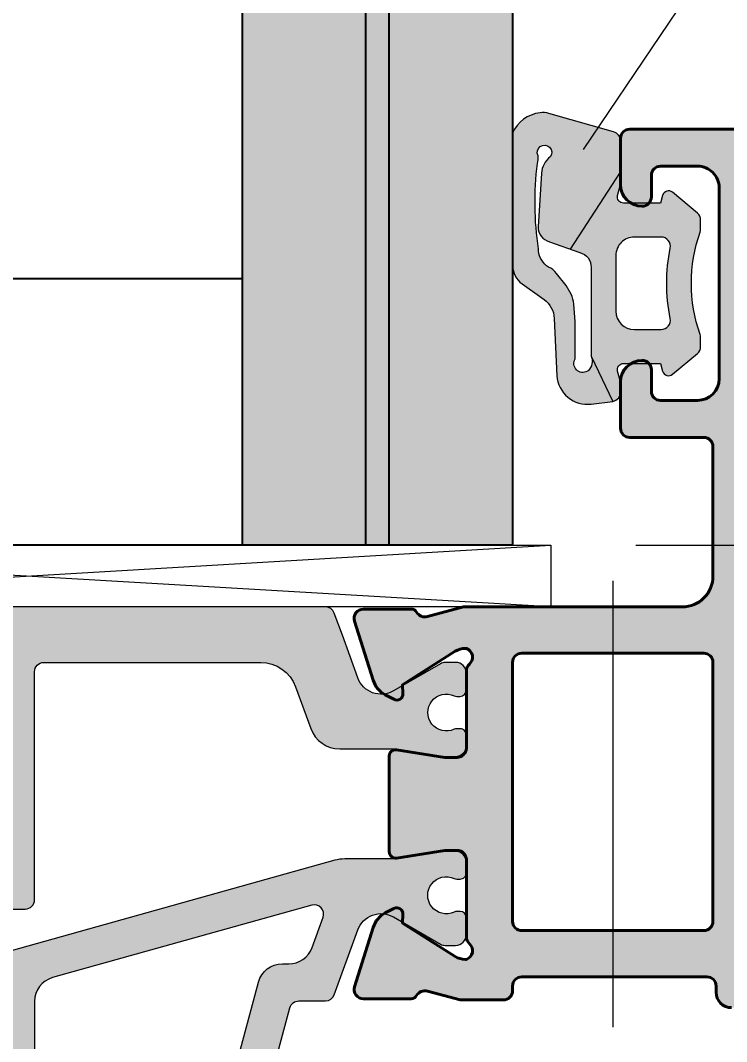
# Model space of a CAD drawing. Header units: millimetres. Extents: x -8 to 2550, y -393 to 1062.
# Drawn here: x 1145.5 to 1168.4, y -258.92 to -225.8 of the extents above; entities that cross this region are included whole.
import ezdxf

# ---------------------------------------------------------------- set-up
doc = ezdxf.new("R2010")
doc.units = ezdxf.units.MM
doc.header["$LTSCALE"] = 0.25
doc.header["$MEASUREMENT"] = 0
doc.layers.get('0').update_dxf_attribs({"lineweight": 5})
doc.layers.get('Defpoints').update_dxf_attribs({"lineweight": 5})
for name, color, linetype, lineweight in [('01_Accessories', 102, 'Continuous', 9), ('01_Aluminum', 4, 'Continuous', 40), ('01_Dimension', 251, 'Continuous', 9), ('01_Fill Glass', 254, 'Continuous', 0), ('01_Fill Plastic', 253, 'Continuous', 0), ('01_Fill Polyamide', 10, 'Continuous', 0), ('01_Glazing', 6, 'Continuous', 25), ('01_Plastic', 3, 'Continuous', 20), ('01_Polyamide', 201, 'Continuous', 20), ('01_Thin line', 8, 'Continuous', 9)]:
    doc.layers.add(name, color=color, linetype=linetype, lineweight=lineweight)
doc.layers.add('01_Fill 2°material', color=7, linetype='Continuous', lineweight=0, true_color=0xbfbfbf)
doc.layers.add('01_Fill Aluminum', color=7, linetype='Continuous', lineweight=0, true_color=0xdcdcdc)
doc.styles.add('Aluk Text', font='GOTHIC.TTF')
doc.dimstyles.new('ALUK Manual 1-1', dxfattribs={"dimtxt": 2.5, "dimasz": 1, "dimexe": 2, "dimexo": 4, "dimgap": 1.5, "dimtad": 3, "dimdec": 1, "dimdsep": 46, "dimtxsty": 'Aluk Text', "dimblk": 'DOT', "dimcen": 0, "dimclrd": 256, "dimclre": 256, "dimclrt": 2, "dimaunit": 1, "dimadec": 0, "dimazin": 0, "dimtfac": 0.7, "dimtdec": 1, "dimtmove": 0, "dimatfit": 3, "dimldrblk": 'DOT', "dimfxl": 1, "dimtolj": 2, "dimlwd": -1, "dimlwe": -1, "dimarcsym": 0})

# ---------------------------------------------------------------- blocks, each defined once
blk = doc.blocks.new('V03000 compressa')
at = {"layer": '01_Fill 2°material', "ltscale": 0.25}
h = blk.add_hatch(color=256, dxfattribs=at)
h.dxf.hatch_style = 1
h.paths.add_polyline_path([(-1.349779006707422, 5.502782315895844, 0.3394542588633833), (-1.832741919851972, 5.873372793344743), (-3.568467016083336, 5.765922824903782, 0.2104988214666952), (-4.105722831877983, 5.478041522628359, -1.804841339107599), (-4.137826312487278, 5.874375909207401, 0.1295709018756503), (-3.883811307354583, 5.895149184519823, -0.06616561695907562), (-1.1189012794896, 5.863090072864566, -0.2259163896485371), (-0.5691953129341978, 5.59906957523674), (-0.5255564467772729, 5.534037696179098, 0.1610760473793484), (-0.3185467893138134, 5.281197824552464), (0.07616155595792229, 4.966134417517993), (0.3493128211614462, 4.794819049469652, 0.05476775492906468), (0.6782978704552494, 4.711781788697181), (1.235230874499621, 4.673580268130308), (2.446592433774413, 4.667187901343482, -0.778169388476966), (2.854407442525578, 4.275715841631251, 0.2172113476248099), (2.839945482301292, 4.246242707194658, -0.2920037080989935), (2.364959874069196, 4.150000034511892), (3.830961493895074, 3.447437868107614), (3.917194585144205, 4.149102859285708, 0.4281836298442188), (2.999416707540607, 5.268284891597091), (1.137457395024515, 5.348685235355086, -0.2299984147718559), (0.522439420463424, 5.680917440936608), (-0.04042853769192423, 6.463747703034414, 0.2126774621090017), (-0.6471722119304131, 6.699999999472084), (-4.865628329889888, 6.699999999443776, 0.2751644614747888), (-5.528508390237675, 5.808529122004646, 0.1482486960089274), (-5.503718736385736, 5.519468946487677), (-4.907701724175961, 3.414219771201462, 0.3316156143233267), (-4.620226938591059, 3.2000000000005), (-3.599999999999909, 3.2000000000005), (-1.105449028789308, 4.818491020848373)])
at = {"layer": '01_Fill Plastic', "ltscale": 0.25}
h = blk.add_hatch(color=256, dxfattribs=at)
h.dxf.hatch_style = 1
h.paths.add_polyline_path([(2.364959874068963, 4.150000034512004), (-0.5161190928703455, 4.150000027471606, -0.3394542591779541), (-0.9990820078944582, 4.520590504920392), (-1.105449028789308, 4.818491020848373), (-3.599999999999909, 3.2000000000005), (-3.200000000000273, 3.2000000000005), (-2.851699396758477, 3.293202412963024, -0.4930418078672591), (-2.599999999999682, 3.099999999999948), (-2.599999999999682, 1.900000000000205), (-2.851763809020764, 1.832540090689377, 0.5486187866265606), (-2.953208888623835, 1.510797403494113), (-2.278880158763168, 0.707163717094133, 0.221694662642785), (-2.049066825827387, 0.6000000000001364), (-1.757839583125334, 0.6000000000001364, 0.08471955629338936), (-1.658339229363605, 0.6169811320756065, -0.1706640371966497), (1.658339229364164, 0.6169811320755709, 0.08471955629339496), (1.757839583125673, 0.6000000000001364), (2.049066825827802, 0.6000000000001364, 0.2216946626430188), (2.278880158763446, 0.7071637170941933), (2.95320888862378, 1.510797403495227, 0.5486187866262008), (2.851763809020938, 1.832540090689391), (2.600000000000136, 1.900000000000205), (2.600000000000136, 3.099999999999922, -0.4930418078673595), (2.851699396758962, 3.293202412962955), (3.200000000000045, 3.2000000000005), (3.535602014123893, 3.2000000000005, 0.3635220656709133), (3.830961493895074, 3.447437868107614)])
h.paths.add_polyline_path([(0.8999999984210945, 3.350000031197624, -0.4142135631438351), (1.5, 2.750000031197601), (1.5, 1.880802621723404, -0.4734736942741708), (1.140983606556208, 1.586664787867317, 0.09933114856506425), (-1.140983606556084, 1.586664787866501, -0.4734736942745481), (-1.500000000000227, 1.880802621722816), (-1.499999999999773, 2.750000026461785, -0.4142135616022018), (-0.9000000015791515, 3.350000026460976)], flags=16)
at = {"layer": '01_Plastic'}
for p, q in [((-1.105449028789308, 4.818491020848373), (-3.599999999999909, 3.2000000000005)), ((2.3649598740692, 4.150000034511891), (3.830961493895074, 3.447437868107613))]:
    blk.add_line(p, q, dxfattribs=at)
for points in [[(3.535602014123015, 3.2000000000005), (3.200000000000045, 3.2000000000005), (2.851699396759386, 3.293202412962842, 0.4930418078677098), (2.600000000000136, 3.100000000000136), (2.600000000000136, 1.900000000000205), (2.851763809020667, 1.832540090689463, -0.5486187866267344), (2.953208888623749, 1.510797403495189), (2.278880158763741, 0.707163717094545, -0.2216946626430053), (2.049066825828277, 0.6000000000001364), (1.757839583124905, 0.6000000000001364, -0.08471955629334921), (1.658339229363492, 0.6169811320758072, 0.170664037196582), (-1.658339229363037, 0.6169811320758072, -0.08471955629315375), (-1.757839583124451, 0.6000000000001364), (-2.049066825827822, 0.6000000000001364, -0.2216946626428748), (-2.278880158763513, 0.7071637170945451), (-2.953208888623976, 1.51079740349428, -0.54861878662675), (-2.85176380902044, 1.832540090689463), (-2.599999999999682, 1.900000000000205), (-2.599999999999682, 3.100000000000136, 0.4930418078680632), (-2.851699396759159, 3.293202412962842), (-3.200000000000273, 3.2000000000005), (-4.620226938591031, 3.2000000000005, -0.3394542588716437), (-4.910004686479851, 3.422354286478139), (-5.503718736385736, 5.519468946487677, -0.148248696008926), (-5.528508390237675, 5.808529122004643, -0.2751644614747896), (-4.865628329889887, 6.699999999443776), (-0.6471722119304104, 6.699999999472084, -0.2126774621090012), (-0.04042853769192334, 6.463747703034414), (0.5224394204631151, 5.680917440937037, 0.2299984147718792), (1.137457395024057, 5.348685235355106), (2.999416707540604, 5.268284891597091, -0.428183629840332), (3.917194585145808, 4.14910285929875), (3.830961493895074, 3.447437868107613, -0.3635220656717425)], [(2.3649598740692, 4.150000034511891, 0.2920037080990366), (2.839945482301346, 4.24624270719471, -0.2172113476244698), (2.854407442525599, 4.275715841631268, 0.7781693884769837), (2.446592433774413, 4.667187901343482), (1.235230874499621, 4.673580268130308), (0.6782978704552534, 4.711781788697181, -0.05476775492906524), (0.3493128211614469, 4.794819049469652), (0.07616155595792407, 4.966134417517992), (-0.3185467893138139, 5.281197824552464, -0.1610760473793482), (-0.5255564467772728, 5.534037696179098), (-0.5691953129341982, 5.59906957523674, 0.2259163896485339), (-1.118901279489592, 5.863090072864566, 0.06616561695907532), (-3.883811307354562, 5.895149184519823, -0.129570901875661), (-4.137826312487277, 5.874375909207401, 1.804841339107601), (-4.105722831877983, 5.478041522628359, -0.2104988214666968), (-3.568467016083332, 5.765922824903782), (-1.832741919851969, 5.873372793344743, -0.3394542588633826), (-1.349779006707422, 5.502782315895843), (-0.999082007894458, 4.520590504920392, 0.3394542588633432), (-0.5161190934345542, 4.150000027471606)], [(1.5, 2.75000003119726), (1.5, 1.88080262172366, -0.4734736942733416), (1.140983606557256, 1.586664787867107, 0.09933114856515271), (-1.140983606557029, 1.586664787866312, -0.4734736942734979), (-1.500000000000227, 1.880802621722751), (-1.499999999999773, 2.750000026461521, -0.4142135623731575), (-0.900000000000091, 3.350000026460975), (0.9000000000003183, 3.350000031197624, -0.414213562373095)]]:
    blk.add_lwpolyline(points, format="xyb", close=True, dxfattribs=at)
blk = doc.blocks.new('u20132')
at = {"layer": '01_Fill Aluminum', "ltscale": 0.25}
h = blk.add_hatch(color=256, dxfattribs=at)
h.dxf.hatch_style = 1
edge = h.paths.add_edge_path()
edge.add_arc((47.60000000000268, -59.5000000000026), 0.6999999999986386, 269.9999999999965, 360.0000000000268)
edge.add_line((48.30000000000132, -59.50000000000227), (48.30000000000132, -58.30000000000156))
edge.add_arc((48.00000000000159, -58.300000000002), 0.2999999999997272, 8.413627317372475e-11, 90)
edge.add_line((48.00000000000159, -58.00000000000227), (47.30000000000268, -58.00000000000227))
edge.add_arc((47.30000000000219, -57.70000000000169), 0.3000000000005869, 180.0000000000923, 270.00000000009493, ccw=False)
edge.add_arc((47.70000000000229, -57.70000000000206), 0.7000000000006992, 90.00000000009072, 180.0000000000087, ccw=False)
edge.add_line((47.70000000000118, -57.00000000000136), (49.20000000000118, -57.00000000000051))
edge.add_arc((49.20000000000093, -57.30000000000117), 0.300000000000658, -7.190692485892214e-11, 89.99999999995248, ccw=False)
edge.add_line((49.50000000000159, -57.30000000000155), (49.50000000000159, -61.00000000000045))
edge.add_arc((49.00000000000159, -61.00000000000045), 0.5, -90, 0, ccw=False)
edge.add_line((49.00000000000159, -61.50000000000045), (36.30000000000246, -61.50000000000051))
edge.add_arc((36.30000000000259, -61.8000000000006), 0.3000000000000895, 90.00000000002576, 180.0000000000068)
edge.add_line((36.0000000000025, -61.80000000000064), (36.0000000000025, -66.50000000000136))
edge.add_arc((35.5000000000025, -66.50000000000136), 0.5, -90.00000000000489, 0, ccw=False)
edge.add_line((35.50000000000246, -67.00000000000136), (30.50000000000746, -67.00000000000102))
edge.add_arc((30.5000000000075, -66.50000000000102), 0.5, 180, 269.9999999999955, ccw=False)
edge.add_line((30.0000000000075, -66.50000000000102), (30.0000000000075, -61.80000000000071))
edge.add_arc((29.70000000000735, -61.80000000000061), 0.3000000000001535, 359.9999999999811, 449.9999999999621)
edge.add_line((29.70000000000755, -61.50000000000045), (21.50000000000136, -61.5000000000004))
edge.add_arc((21.50000000000094, -61.00000000000037), 0.5000000000000284, 180.0000000000098, 270.0000000000489, ccw=False)
edge.add_line((21.00000000000091, -61.00000000000045), (21.00000000000114, -60.60000000000076))
edge.add_arc((21.50000000000117, -60.60000000000085), 0.5000000000000284, 90.00000000000318, 179.9999999999902, ccw=False)
edge.add_line((21.50000000000114, -60.10000000000082), (21.7000000000005, -60.10000000000076))
edge.add_arc((21.70000000000037, -59.80000000000067), 0.3000000000000895, 270.0000000000258, 360.0000000000068)
edge.add_line((22.00000000000045, -59.80000000000064), (22.00000000000045, -53.80000000000059))
edge.add_arc((21.7000000000007, -53.80000000000021), 0.2999999999997556, 359.9999999999267, 449.9999999999077)
edge.add_line((21.70000000000118, -53.50000000000045), (21.54950567551282, -53.50000000000136))
edge.add_arc((21.54950567551168, -53.20000000000118), 0.3000000000001819, 180, 270.0000000002171, ccw=False)
edge.add_line((21.2495056755115, -53.20000000000118), (21.2495056755115, -51.80396219186423))
edge.add_line((21.2495056755115, -51.80396219186423), (21.53021582394421, -50.73899324413014))
edge.add_arc((21.24394641971012, -50.64927240931819), 0.2999999999998305, 342.5982793227777, 420.3673421365808)
edge.add_arc((21.49116511337857, -50.21466578546111), 0.1999999999997607, 179.5982793229002, 240.3673421367074, ccw=False)
edge.add_line((21.29117002925943, -50.21326352725237), (21.29117002925966, -48.66216935369791))
edge.add_arc((21.59117002925927, -48.66216935369766), 0.2999999999996099, 72.59827932297009, 180.0000000000461, ccw=False)
edge.add_line((21.68089086407019, -48.37589994946347), (23.60155962389992, -48.97786439965967))
edge.add_arc((23.36230406440311, -49.7412494776186), 0.8000000000003072, 27.598279322915573, 72.5982793229241, ccw=False)
edge.add_line((24.07127805824132, -49.37063394089409), (24.21820733116897, -49.65170427690868))
edge.add_arc((24.04096383270951, -49.74435816108986), 0.200000000000019, -92.40172067711859, 27.598279322942574, ccw=False)
edge.add_line((24.03258270093977, -49.94418247550198), (23.74416114664893, -49.93208535379358))
edge.add_line((23.74416114664893, -49.93208535379358), (22.66009793676731, -51.6401822501794))
edge.add_arc((23.16668503683703, -51.96169354087283), 0.6000000000003356, 147.5982793228862, 179.9999999999783)
edge.add_line((22.5666850368367, -51.9616935408726), (22.56668503683682, -51.99997532198586))
edge.add_arc((22.84952774931126, -51.89997532198619), 0.2999999999997212, 199.4712206344422, 318.1865233538607)
edge.add_arc((23.29671927091639, -52.30000000004383), 0.3000000000424667, 89.99999998181102, 138.1865233355839, ccw=False)
edge.add_line((23.29671927101163, -52.00000000000136), (25.80215845721091, -52.00000000000136))
edge.add_arc((25.80215845721091, -51.70000000000118), 0.3000000000001819, 270, 360)
edge.add_line((26.10215845721109, -51.70000000000118), (26.10215845721086, -51.30000000000155))
edge.add_line((26.10215845721086, -51.30000000000155), (25.85494014714664, -49.73324061033738))
edge.add_arc((26.05215845721093, -49.70000000000164), 0.2000000000002649, 90.00000000013529, 189.5671293126493, ccw=False)
edge.add_line((26.05215845721045, -49.50000000000136), (29.16944940514304, -49.50000000000138))
edge.add_arc((29.16944940514281, -49.70000000000163), 0.2000000000002515, -9.567129312645875, 89.99999999993378, ccw=False)
edge.add_line((29.36666771520709, -49.73324061033736), (29.11944940514286, -51.30000000000155))
edge.add_line((29.11944940514286, -51.30000000000155), (29.11944940514263, -51.70000000000118))
edge.add_arc((29.41944940514281, -51.70000000000118), 0.3000000000001819, 180, 270)
edge.add_line((29.41944940514281, -52.00000000000136), (31.92488859134187, -52.00000000000137))
edge.add_arc((31.92488859143712, -52.30000000004383), 0.3000000000424592, 41.81347666441752, 90.0000000181904, ccw=False)
edge.add_arc((32.37208011304225, -51.89997532198595), 0.2999999999998975, 221.813476646171, 340.5287793655207)
edge.add_line((32.65492282551679, -51.99997532198586), (32.65492282551679, -51.96169354087262))
edge.add_arc((32.05492282551633, -51.96169354087284), 0.6000000000004633, 2.035554996135079e-11, 32.40172067711235)
edge.add_line((32.56150992558617, -51.64018225017935), (31.47744671570456, -49.93208535379358))
edge.add_line((31.47744671570456, -49.93208535379358), (31.18902516141372, -49.94418247550202))
edge.add_arc((31.18064402964405, -49.74435816108995), 0.1999999999999855, 152.4017206770418, 272.4017206771018, ccw=False)
edge.add_line((31.00340053118464, -49.65170427690873), (31.1503298041122, -49.37063394089402))
edge.add_arc((31.85930379795039, -49.74124947761857), 0.8000000000003084, 107.40172067708329, 152.401720677081, ccw=False)
edge.add_line((31.62004823845348, -48.97786439965967), (33.54071699828329, -48.3758999494635))
edge.add_arc((33.63043783309435, -48.66216935369776), 0.2999999999997187, -2.4385826691286638e-11, 107.40172067704981, ccw=False)
edge.add_line((33.93043783309406, -48.66216935369789), (33.93043783309406, -50.21326352725232))
edge.add_arc((33.73044274897484, -50.21466578546111), 0.199999999999848, -60.36734213669422, 0.40172067711182535, ccw=False)
edge.add_arc((33.97766144264331, -50.64927240931831), 0.2999999999998467, 119.6326578634014, 197.4017206771987)
edge.add_line((33.69139203840916, -50.73899324413014), (33.99999999999739, -51.90980198741863))
edge.add_line((33.99999999999739, -51.90980198741863), (34.00000000000114, -59.00000000000091))
edge.add_arc((35.00000000000114, -59.00000000000045), 1, 180.0000000000261, 270)
edge.add_line((35.00000000000114, -60.00000000000045), (39.20000000000255, -60.00000000000045))
edge.add_arc((39.20000000000255, -59.70000000000027), 0.3000000000001819, 270, 360)
edge.add_line((39.50000000000273, -59.70000000000027), (39.50000000000091, -57.29999999994067))
edge.add_arc((39.80000000000163, -57.29999999994115), 0.3000000000007219, 89.9999999998426, 179.9999999999077, ccw=False)
edge.add_line((39.80000000000246, -56.99999999994043), (41.30000000000132, -57.00000000000227))
edge.add_arc((41.30000000000492, -57.70000000000486), 0.7000000000025821, 2.971773938043043e-10, 90.00000000029479, ccw=False)
edge.add_arc((41.7000000000065, -57.70000000000127), 0.3000000000010061, -89.99999999997277, 8.185452315956354e-12, ccw=False)
edge.add_line((41.70000000000664, -58.00000000000227), (41.00000000000227, -58.00000000000227))
edge.add_arc((41.00000000000238, -58.30000000000199), 0.29999999999972, 90.00000000002038, 179.9999999999145)
edge.add_line((40.70000000000266, -58.30000000000155), (40.70000000000277, -59.50000000000227))
edge.add_arc((41.40000000000259, -59.50000000000227), 0.6999999999998181, 180, 270)
edge.add_line((41.40000000000259, -60.20000000000209), (47.60000000000264, -60.20000000000124))
edge = h.paths.add_edge_path(flags=16)
edge.add_arc((23.80000000000087, -53.80000000000088), 0.3000000000004235, 89.99999999991519, 179.9999999999539)
edge.add_line((23.50000000000045, -53.80000000000064), (23.50000000000045, -59.70000000000027))
edge.add_arc((23.800000000001, -59.69999999999992), 0.3000000000005407, 180.0000000000678, 270.0000000000617)
edge.add_line((23.80000000000132, -60.00000000000045), (32.20000000000095, -60.00000000000045))
edge.add_arc((32.20000000000034, -59.70000000000103), 0.2999999999994287, 270.0000000001167, 360.0000000001439)
edge.add_line((32.49999999999977, -59.70000000000027), (32.49999999999795, -53.80000000000155))
edge.add_arc((32.19999999999764, -53.80000000000167), 0.3000000000003098, 2.442665995361458e-11, 90.000000000019)
edge.add_line((32.19999999999754, -53.50000000000136), (23.80000000000132, -53.50000000000045))
at = {"layer": '01_Fill Polyamide', "ltscale": 0.25}
h = blk.add_hatch(color=256, dxfattribs=at)
h.dxf.hatch_style = 1
edge = h.paths.add_edge_path()
edge.add_arc((19.55837390756411, -23.19999999999773), 0.1999999999972708, 90.0000000000519, 180.0000000002086)
edge.add_line((19.35837390756684, -23.19999999999845), (19.35837390756684, -23.31180626854257))
edge.add_arc((19.55837390756169, -23.31180626854167), 0.1999999999948514, 180.0000000002575, 205.0078332352898)
edge.add_arc((18.83337390756561, -23.65000000000905), 0.600000000003996, -205.00783323580242, 25.007833235131727, ccw=False)
edge.add_arc((18.10837390757282, -23.31180626853403), 0.1999999999950933, 334.9921667643404, 360.0000000002901)
edge.add_line((18.30837390756791, -23.31180626853302), (18.30837390756757, -23.19999999999663))
edge.add_arc((18.10837390757032, -23.1999999999977), 0.1999999999972495, 3.063510269227791e-10, 89.99999999995421)
edge.add_line((18.10837390757048, -23.00000000000045), (17.55795073544074, -23.00000000000045))
edge.add_arc((17.55795073544095, -23.34999999999922), 0.3499999999987615, 90.0000000000355, 179.9999999997412)
edge.add_line((17.20795073544219, -23.34999999999764), (17.20795073544037, -23.6875644347042))
edge.add_arc((17.50795073543324, -23.68756443470676), 0.2999999999928633, 179.9999999995108, 210.0000000000416)
edge.add_line((17.2481431143042, -23.83756443470338), (18.1281865871456, -25.36184444254104))
edge.add_arc((17.43536626411675, -25.76184444253962), 0.8000000000004195, -73.88994355141949, 29.99999999986528, ccw=False)
edge.add_line((17.65735289067596, -26.53042881502552), (14.15464953548486, -27.94561283071607))
edge.add_arc((14.5292561286439, -28.87279668538633), 0.9999999999997092, 111.9999999841331, 186.0000000000037)
edge.add_line((13.53473423327592, -28.97732514865402), (15.16811941552283, -44.51794706667351))
edge.add_arc((15.46647598413325, -44.4865885276937), 0.299999999999891, 185.99999999991, 254.9999999998638)
edge.add_line((15.38883027060184, -44.77636627558013), (20.9978917864446, -46.27930977904634))
edge.add_arc((20.92024607291382, -46.56908752693354), 0.3000000000004717, 3.802824721788056e-11, 75.00000000001768, ccw=False)
edge.add_line((21.22024607291429, -46.56908752693334), (21.22024607291417, -47.43279851178249))
edge.add_arc((21.52024607291428, -47.43279851178312), 0.3000000000001073, 179.9999999998806, 249.9999999999403)
edge.add_line((21.41764002991625, -47.71470629801888), (23.52331672744766, -48.48110993890759))
edge.add_arc((23.24970061278725, -49.23286403553642), 0.800000000000047, -29.99999999988279, 70.00000000001069, ccw=False)
edge.add_line((23.94252093581566, -49.63286403553502), (23.06043845177863, -51.16067571436133))
edge.add_arc((23.32024607290725, -51.3106757143583), 0.299999999992666, 149.9999999998607, 180.0000000004234)
edge.add_line((23.02024607291458, -51.31067571436051), (23.0202460729156, -51.64824014906617))
edge.add_arc((23.37024607291504, -51.64824014906437), 0.349999999999433, 180.0000000002943, 270.0000000000407)
edge.add_line((23.37024607291529, -51.9982401490638), (23.9206692450448, -51.9982401490638))
edge.add_arc((23.92066924504465, -51.79824014906702), 0.1999999999967841, 270.0000000000427, 359.9999999995664)
edge.add_line((24.12066924504143, -51.79824014906853), (24.12066924504212, -51.68643388053169))
edge.add_arc((23.92066924504592, -51.68643388053071), 0.1999999999961943, 359.9999999997191, 385.0078332356664)
edge.add_arc((24.64566924503997, -51.34824014905559), 0.6000000000040782, -25.007833235183625, 205.0078332357585, ccw=False)
edge.add_arc((25.37066924503483, -51.68643388052326), 0.1999999999937853, 154.9921667646429, 179.9999999996804)
edge.add_line((25.17066924504105, -51.68643388052215), (25.17066924504071, -51.7982401490658))
edge.add_arc((25.37066924503799, -51.79824014906652), 0.1999999999972815, 179.9999999997944, 270.0000000000427)
edge.add_line((25.37066924503814, -51.9982401490638), (25.72066924504043, -51.9982401490638))
edge.add_arc((25.72066924503975, -51.64824014906503), 0.3499999999987722, 270.0000000001116, 359.9999999999628)
edge.add_line((26.07066924503852, -51.64824014906526), (26.07066924503852, -51.14324146360377))
edge.add_line((26.07066924503852, -51.14324146360377), (25.8415765324985, -49.77423739585765))
edge.add_arc((27.0251192543398, -49.57618026883102), 1.199999999995647, 179.9999999998996, 189.4999999997354, ccw=False)
edge.add_line((25.82511925434415, -49.57618026882892), (25.82511925434449, -48.05764251749088))
edge.add_arc((24.62511925434503, -48.05764251749059), 1.199999999999466, 359.9999999999864, 375.6244901441842)
edge.add_line((25.78077629446762, -47.73444473653626), (20.05716687674624, -27.26855694804135))
edge.add_arc((21.21282391686963, -26.94535916708691), 1.200000000000258, 179.9999999999915, 195.6244901441789, ccw=False)
edge.add_line((20.01282391686937, -26.94535916708674), (20.0128239168696, -25.42205988023534))
edge.add_arc((21.21282391686437, -25.42205988023316), 1.19999999999477, 170.500000000261, 180.0000000001038, ccw=False)
edge.add_line((20.02928119502395, -25.22400275320661), (20.25837390756466, -23.85499868546003))
edge.add_line((20.25837390756466, -23.85499868546003), (20.25837390756455, -23.34999999999854))
edge.add_arc((19.90837390756601, -23.34999999999899), 0.3499999999985342, 7.269839271947056e-11, 89.99999999998313)
edge.add_line((19.90837390756612, -23.00000000000045), (19.55837390756393, -23.00000000000045))
edge = h.paths.add_edge_path(flags=16)
edge.add_arc((20.47654874245006, -36.19393260217393), 0.8000000000000966, 270.0000000000007, 375.6244901441843)
edge.add_line((21.24698676919889, -35.97846741487092), (19.07460822469376, -28.21070195758421))
edge.add_arc((18.30417019794501, -28.4261671448872), 0.8000000000000084, 15.62449014418445, 111.9999999841454)
edge.add_line((18.00448492341753, -27.68442006115083), (15.30286059635399, -28.77594714076895))
edge.add_arc((15.6025458708814, -29.51769422450494), 0.7999999999996307, 111.9999999841507, 186.0000000000205)
edge.add_line((14.80692835458718, -29.6013169951193), (15.50862928372374, -36.27755537278836))
edge.add_arc((16.3042468000179, -36.19393260217402), 0.7999999999995607, 186.000000000019, 270.0000000000206)
edge.add_line((16.30424680001818, -36.99393260217357), (20.47654874245007, -36.99393260217403))
edge = h.paths.add_edge_path(flags=16)
edge.add_arc((24.03800658198165, -47.07217506712338), 0.3000000000000138, 249.9999999999955, 375.6244901441764)
edge.add_line((24.32692084201245, -46.9913756218848), (21.97411791737409, -38.57846741487083))
edge.add_arc((21.20367989062552, -38.79393260217389), 0.7999999999998633, 15.62449014419264, 90.00000000000941)
edge.add_line((21.20367989062539, -37.99393260217403), (16.57751781170851, -37.99393260217403))
edge.add_arc((16.57751781170856, -38.79393260217402), 0.7999999999999972, 90.00000000000357, 186.0000000000085)
edge.add_line((15.78190029541395, -38.87755537278827), (16.23941697182421, -43.23053577603423))
edge.add_arc((17.03503448811864, -43.14691300542019), 0.7999999999998086, 185.9999999999956, 255.0000000000024)
edge.add_line((16.82797925203671, -43.91965366645127), (21.82730130899586, -45.25921797431647))
edge.add_arc((21.62024607291402, -46.03195863534762), 0.7999999999998543, 3.979039320256561e-12, 75.00000000001012, ccw=False)
edge.add_line((22.42024607291388, -46.03195863534756), (22.42024607291388, -46.24244569682605))
edge.add_arc((23.22024607291421, -46.24244569682617), 0.8000000000003311, 179.9999999999914, 249.999999999999)
edge.add_line((22.94662995825355, -46.99419979345521), (23.93540053898392, -47.35408285335916))
h = blk.add_hatch(color=256, dxfattribs=at)
h.dxf.hatch_style = 1
edge = h.paths.add_edge_path()
edge.add_line((32.19999999999536, -23.68756443470397), (32.19999999999411, -23.34999999999773))
edge.add_arc((31.84999999999557, -23.34999999999967), 0.3499999999985377, 3.181281665403999e-10, 90.0000000000756)
edge.add_line((31.84999999999511, -23.00000000000114), (31.29957682786537, -23.00000000000091))
edge.add_arc((31.29957682786571, -23.19999999999789), 0.1999999999969759, 90.00000000009771, 179.9999999996417)
edge.add_line((31.09957682786874, -23.19999999999663), (31.09957682786828, -23.31180626853329))
edge.add_arc((31.29957682786446, -23.31180626853441), 0.1999999999961766, 179.9999999996794, 205.0078332356608)
edge.add_arc((30.57457682787035, -23.65000000000938), 0.6000000000040806, -205.0078332351767, 25.0078332357445, ccw=False)
edge.add_arc((29.84957682787402, -23.31180626854198), 0.199999999994991, 334.9921667648703, 359.9999999998636)
edge.add_line((30.04957682786901, -23.31180626854245), (30.04957682786947, -23.19999999999845))
edge.add_arc((29.84957682787283, -23.199999999998), 0.1999999999966349, 359.9999999998697, 450.0000000002606)
edge.add_line((29.84957682787192, -23.00000000000136), (29.49957682786974, -23.00000000000117))
edge.add_arc((29.49957682787015, -23.34999999999967), 0.3499999999985057, 90.00000000006806, 179.9999999999273)
edge.add_line((29.14957682787165, -23.34999999999923), (29.14957682787165, -23.85499868546071))
edge.add_line((29.14957682787165, -23.85499868546071), (29.37866954041167, -25.22400275320721))
edge.add_arc((28.195126818572, -25.42205988023511), 1.199999999994248, -3.802824721788056e-11, 9.499999999807983, ccw=False)
edge.add_line((29.39512681856625, -25.42205988023591), (29.39512681856625, -27.10724446369579))
edge.add_arc((30.39512681856616, -27.10724446369564), 0.9999999999999147, 180.0000000000086, 250.0000000000138)
edge.add_line((30.05310667524075, -28.04693708448156), (31.41042417198694, -28.5409602517459))
edge.add_arc((30.99999999999596, -29.66859139668901), 1.200000000000083, -2.6716406864579767e-12, 69.99999999999233, ccw=False)
edge.add_line((32.19999999999604, -29.66859139668907), (32.19999999999604, -36.69593860138245))
edge.add_arc((31.89999999999599, -36.69593860138254), 0.3000000000000469, -89.99999999998238, 1.7678303265711293e-11, ccw=False)
edge.add_line((31.89999999999608, -36.99593860138259), (24.49999999999581, -36.99593860138255))
edge.add_arc((24.49999999999581, -37.29593860138255), 0.2999999999999972, 89.99999999999933, 180)
edge.add_line((24.19999999999581, -37.29593860138255), (24.19999999999581, -37.69569245311141))
edge.add_arc((24.49999999999579, -37.69569245311138), 0.2999999999999758, 180.0000000000041, 270.0000000000061)
edge.add_line((24.49999999999582, -37.99569245311136), (31.89999999999609, -37.99569245311115))
edge.add_arc((31.8999999999961, -38.29569245311109), 0.2999999999999332, 0, 90.00000000000341, ccw=False)
edge.add_line((32.19999999999604, -38.29569245311109), (32.19999999999604, -45.33116245505869))
edge.add_arc((30.99999999999596, -45.3311624550587), 1.200000000000081, -69.99999999999841, 6.252776074688882e-13, ccw=False)
edge.add_line((31.41042417198682, -46.45879360000185), (30.05310667524076, -46.95281676726619))
edge.add_arc((30.39512681856628, -47.89250938805219), 1.00000000000004, 109.9999999999901, 179.9999999999935)
edge.add_line((29.39512681856624, -47.89250938805208), (29.39512681856624, -49.57794011976625))
edge.add_arc((28.19512681857162, -49.57794011976696), 1.19999999999462, -9.499999999805482, 3.387867764104158e-11, ccw=False)
edge.add_line((29.37866954041166, -49.77599724679487), (29.14957682787164, -51.14500131454122))
edge.add_line((29.14957682787164, -51.14500131454122), (29.14957682787164, -51.65000000000281))
edge.add_arc((29.49957682787019, -51.65000000000236), 0.3499999999985448, 180.0000000000721, 269.9999999999255)
edge.add_line((29.49957682786973, -52.00000000000091), (29.84957682787191, -52.00000000000102))
edge.add_arc((29.84957682787282, -51.80000000000393), 0.1999999999970896, 269.9999999997394, 360.0000000001303)
edge.add_line((30.04957682786991, -51.80000000000348), (30.049576827869, -51.68819373145957))
edge.add_arc((29.8495768278743, -51.68819373146022), 0.1999999999946951, 1.872710596495391e-10, 25.00783323520889)
edge.add_arc((30.5745768278703, -51.34999999999261), 0.6000000000041691, -25.007833235752628, 205.0078332351824, ccw=False)
edge.add_arc((31.29957682786421, -51.68819373146764), 0.1999999999959324, 154.9921667643234, 180.0000000002667)
edge.add_line((31.09957682786828, -51.68819373146857), (31.09957682786873, -51.80000000000532))
edge.add_arc((31.29957682786576, -51.80000000000411), 0.1999999999970257, 180.000000000346, 269.9999999998881)
edge.add_line((31.29957682786537, -52.00000000000114), (31.84999999999511, -52.00000000000118))
edge.add_arc((31.84999999999566, -51.65000000000228), 0.3499999999989001, 269.9999999999093, 359.9999999996697)
edge.add_line((32.19999999999456, -51.6500000000043), (32.19999999999546, -51.31243556529797))
edge.add_arc((31.90000000000207, -51.31243556529569), 0.2999999999933891, 359.9999999995644, 390.0000000000988)
edge.add_line((32.15980762113142, -51.16243556529855), (31.27772513709461, -49.63462388647252))
edge.add_arc((31.97054546012279, -49.23462388647397), 0.7999999999998127, 109.99999999999369, 209.9999999998877, ccw=False)
edge.add_line((31.69692934546239, -48.48286978984538), (33.08070543411279, -47.97921648268732))
edge.add_line((33.08070543411279, -47.97921648268732), (33.80260604299404, -47.71646614895594))
edge.add_arc((33.69999999999631, -47.4345583627204), 0.2999999999997934, 290.0000000000198, 360.0000000000597)
edge.add_line((33.99999999999611, -47.43455836272009), (33.99999999999611, -27.56519548902759))
edge.add_arc((33.69999999999639, -27.56519548902746), 0.2999999999997272, 359.9999999999763, 430.0000000000146)
edge.add_line((33.80260604299392, -27.28328770279192), (31.69704678142782, -26.51692680509814))
edge.add_arc((31.9706628960882, -25.76517270846945), 0.7999999999999092, 150.000000000112, 250.0000000000096, ccw=False)
edge.add_line((31.27784257305994, -25.36517270847085), (32.15980762113143, -23.83756443470338))
edge.add_arc((31.90000000000201, -23.68756443470643), 0.2999999999933574, 329.9999999999401, 360.0000000004696)
at = {"layer": '01_Aluminum'}
blk.add_lwpolyline([(21.00000000000114, -60.60000000000076, -0.4142135623730284), (21.50000000000114, -60.10000000000082), (21.7000000000005, -60.10000000000076, 0.4142135623729951), (22.00000000000045, -59.80000000000064), (22.00000000000045, -53.80000000000059, 0.4142135623729951), (21.70000000000118, -53.50000000000045), (21.54950567551282, -53.50000000000136, -0.4142135623742043), (21.2495056755115, -53.20000000000118), (21.2495056755115, -51.80396219186423), (21.53021582394421, -50.73899324413014, 0.3529849633650391), (21.39227763591146, -50.38850843500401, -0.2715490385398673), (21.29117002925943, -50.21326352725237), (21.29117002925966, -48.66216935369791, -0.506241599490804), (21.68089086407019, -48.37589994946347), (23.60155962389992, -48.97786439965967, -0.1989123673796964), (24.07127805824132, -49.37063394089409), (24.21820733116897, -49.65170427690868, -0.5773502691899826), (24.03258270093977, -49.94418247550198), (23.74416114664893, -49.93208535379358), (22.66009793676731, -51.6401822501794, 0.1423287356553602), (22.5666850368367, -51.9616935408726), (22.56668503683682, -51.99997532198586, 0.5699002363735136), (23.0731235101298, -52.0999876609651, -0.2134073412069524), (23.29671927101163, -52.00000000000136), (25.80215845721091, -52.00000000000136, 0.414213562373095), (26.10215845721109, -51.70000000000118), (26.10215845721086, -51.30000000000155), (25.85494014714664, -49.73324061033738, -0.4640102280131327), (26.05215845721045, -49.50000000000136), (29.16944940514304, -49.50000000000138, -0.464010228013478), (29.36666771520709, -49.73324061033736), (29.11944940514286, -51.30000000000155), (29.11944940514263, -51.70000000000118, 0.414213562373095), (29.41944940514281, -52.00000000000136), (31.92488859134187, -52.00000000000137, -0.2134073412069505), (32.1484843522237, -52.0999876609651, 0.569900236373113), (32.65492282551679, -51.99997532198586), (32.65492282551679, -51.96169354087262, 0.1423287356553602), (32.56150992558617, -51.64018225017935), (31.47744671570456, -49.93208535379358), (31.18902516141372, -49.94418247550202, -0.5773502691899736), (31.00340053118464, -49.65170427690873), (31.1503298041122, -49.37063394089402, -0.1989123673796484), (31.62004823845348, -48.97786439965967), (33.54071699828329, -48.3758999494635, -0.506241599490789), (33.93043783309406, -48.66216935369789), (33.93043783309406, -50.21326352725232, -0.2715490385398671), (33.82933022644204, -50.38850843500406, 0.3529849633650113), (33.69139203840916, -50.73899324413014), (33.99999999999739, -51.90980198741863), (34.00000000000114, -59.00000000000091, 0.4142135623729618), (35.00000000000114, -60.00000000000045), (39.20000000000255, -60.00000000000045, 0.414213562373095), (39.50000000000273, -59.70000000000027), (39.50000000000091, -57.29999999994067, -0.414213562373428), (39.80000000000246, -56.99999999994043), (41.30000000000132, -57.00000000000227, -0.4142135623730846), (42.0000000000075, -57.70000000000122, -0.4142135623729951), (41.70000000000664, -58.00000000000227), (41.00000000000227, -58.00000000000227, 0.4142135623725519), (40.70000000000266, -58.30000000000155), (40.70000000000277, -59.50000000000227, 0.414213562373095), (41.40000000000259, -60.20000000000209), (47.60000000000264, -60.20000000000124, 0.4142135623732511), (48.30000000000132, -59.50000000000227), (48.30000000000132, -58.30000000000156, 0.4142135623726622), (48.00000000000159, -58.00000000000227), (47.30000000000268, -58.00000000000227, -0.4142135623731054), (47.00000000000159, -57.70000000000217, -0.4142135623726767), (47.70000000000118, -57.00000000000136), (49.20000000000118, -57.00000000000051, -0.4142135623732178), (49.50000000000159, -57.30000000000155), (49.50000000000159, -61.00000000000045, -0.414213562373095)], format="xyb", dxfattribs=at)
blk.add_lwpolyline([(23.80000000000132, -53.50000000000045, 0.4142135623732948), (23.50000000000045, -53.80000000000064), (23.50000000000045, -59.70000000000027, 0.4142135623730617), (23.80000000000132, -60.00000000000045), (32.20000000000095, -60.00000000000045, 0.4142135623732282), (32.49999999999977, -59.70000000000027), (32.49999999999795, -53.80000000000155, 0.4142135623730617), (32.19999999999754, -53.50000000000136)], format="xyb", close=True, dxfattribs=at)
at = {"layer": '01_Polyamide'}
for points in [[(15.38883027060184, -44.77636627558013), (20.9978917864446, -46.27930977904634, -0.3394542588632806), (21.22024607291429, -46.56908752693334), (21.22024607291417, -47.43279851178249, 0.3152987888792686), (21.41764002991625, -47.71470629801888), (23.52331672744766, -48.48110993890759, -0.4663076581544338), (23.94252093581566, -49.63286403553502), (23.06043845177863, -51.16067571436133, 0.1316524975898933), (23.02024607291458, -51.31067571436051), (23.0202460729156, -51.64824014906617, 0.414213562371801), (23.37024607291529, -51.9982401490638), (23.9206692450448, -51.9982401490638, 0.4142135623706641), (24.12066924504143, -51.79824014906853), (24.12066924504212, -51.68643388053169, 0.109552400699685), (24.10191924504102, -51.60188544766379, -1.569922388246826), (25.18941924504146, -51.60188544765833, 0.1095524006956685), (25.17066924504105, -51.68643388052215), (25.17066924504071, -51.7982401490658, 0.4142135623743604), (25.37066924503814, -51.9982401490638), (25.72066924504043, -51.9982401490638, 0.414213562372334), (26.07066924503852, -51.64824014906526), (26.07066924503852, -51.14324146360377), (25.8415765324985, -49.77423739585765, -0.04147532720923827), (25.82511925434415, -49.57618026882892), (25.82511925434449, -48.05764251749088, 0.0682805165244377), (25.78077629446762, -47.73444473653626), (20.05716687674624, -27.26855694804135, -0.06828051652439224)], [(24.19999999999581, -37.29593860138255), (24.19999999999581, -37.69569245311141, 0.4142135623731054), (24.49999999999582, -37.99569245311136), (31.89999999999609, -37.99569245311115, -0.4142135623731137), (32.19999999999604, -38.29569245311109), (32.19999999999604, -45.33116245505869, -0.3152987888789782), (31.41042417198682, -46.45879360000185), (30.05310667524076, -46.95281676726619, 0.3152987888789993), (29.39512681856624, -47.89250938805208), (29.39512681856624, -49.57794011976625, -0.04147532720925406), (29.37866954041166, -49.77599724679487), (29.14957682787164, -51.14500131454122), (29.14957682787164, -51.65000000000281, 0.4142135623723479), (29.49957682786973, -52.00000000000091), (29.84957682787191, -52.00000000000102, 0.4142135623750929), (30.04957682786991, -51.80000000000348), (30.049576827869, -51.68819373145957, 0.1095524006955968), (30.03082682786872, -51.60364529859538, -1.569922388246716), (31.11832682786936, -51.6036452986008, 0.1095524006996676), (31.09957682786828, -51.68819373146857), (31.09957682786873, -51.80000000000532, 0.4142135623707517), (31.29957682786537, -52.00000000000114), (31.84999999999511, -52.00000000000118, 0.4142135623718692), (32.19999999999456, -51.6500000000043), (32.19999999999546, -51.31243556529797, 0.1316524975897669), (32.15980762113142, -51.16243556529855), (31.27772513709461, -49.63462388647252, -0.4663076581544368), (31.69692934546239, -48.48286978984538), (33.08070543411279, -47.97921648268732), (33.80260604299404, -47.71646614895594, 0.3152987888791726), (33.99999999999611, -47.43455836272009), (33.99999999999611, -27.56519548902759, 0.3152987888791716)]]:
    blk.add_lwpolyline(points, format="xyb", dxfattribs=at)
blk.add_lwpolyline([(23.93540053898392, -47.35408285335916, 0.6105492894729372), (24.32692084201245, -46.9913756218848), (21.97411791737409, -38.57846741487083, 0.3364182247443365), (21.20367989062539, -37.99393260217403), (16.57751781170851, -37.99393260217403, 0.4452286853085619), (15.78190029541395, -38.87755537278827), (16.23941697182421, -43.23053577603423, 0.3105082534628644), (16.82797925203671, -43.91965366645127), (21.82730130899586, -45.25921797431647, -0.3394542588634049), (22.42024607291388, -46.03195863534756), (22.42024607291388, -46.24244569682605, 0.3152987888790207), (22.94662995825355, -46.99419979345521)], format="xyb", close=True, dxfattribs=at)
blk = doc.blocks.new('_Dot')
at = {"color": 0, "linetype": 'ByBlock', "lineweight": -2}
blk.add_line((-0.5, 0), (-1, 0), dxfattribs=at)
at = {"color": 0, "linetype": 'ByBlock', "const_width": 0.5}
blk.add_lwpolyline([(-0.25, 0, 1), (0.25, 0, 1)], format="xyb", close=True, dxfattribs=at)
blk = doc.blocks.new('*D203')
at = {"layer": '01_Dimension', "ltscale": 0.25, "transparency": 16777216}
for p, q in [((1172.95837583071, -229.3237258718214), (1180.426494387689, -229.3237258718214)), ((1178.426494387689, -241.8237258718214), (1178.426494387689, -230.3237258718214)), ((1165.458375830711, -242.8237258718214), (1180.426494387689, -242.8237258718214))]:
    blk.add_line(p, q, dxfattribs=at)
at = {"layer": 'Defpoints', "color": 0, "ltscale": 0.25, "transparency": 16777216}
for p in [(1168.95837583071, -229.3237258718214), (1178.426494387689, -229.3237258718214), (1161.458375830711, -242.8237258718214)]:
    blk.add_point(p, dxfattribs=at)
at = {"layer": '01_Dimension', "ltscale": 0.25, "transparency": 16777216}
for p, rotation in [((1178.426494387689, -229.3237258718214), 90), ((1178.426494387689, -242.8237258718214), 270)]:
    blk.add_blockref('_Dot', p, dxfattribs=dict(at, rotation=rotation))
at = {"layer": '01_Dimension', "color": 2, "ltscale": 0.25, "transparency": 16777216, "insert": (1175.613611994758, -236.3237258718213), "char_height": 2.5, "attachment_point": 5, "rotation": 90, "style": 'Aluk Text'}
blk.add_mtext('\\A2;13.5', dxfattribs=at)

msp = doc.modelspace()

# ---------------------------------------------------------------- hatches: boundary and pattern name
at = {"layer": '01_Fill Glass', "ltscale": 0.25}
h = msp.add_hatch(color=256, dxfattribs=at)
h.dxf.hatch_style = 1
edge = h.paths.add_edge_path()
edge.add_line((1132.938375830711, -208.947778380631), (1129.93837583052, -208.947778380631))
edge.add_line((1129.93837583052, -208.947778380631), (1129.938375830325, -232.1765536598885))
edge.add_arc((1129.139289392565, -232.2147749251972), 0.8000000000831737, -2.738438377076875, 2.7384389558313273, ccw=False)
edge.add_line((1129.938375830711, -232.2529961824342), (1129.938375830711, -242.8237258718213))
edge.add_line((1129.938375830711, -242.8237258718213), (1132.938375830711, -242.8237258718213))
edge.add_line((1132.938375830711, -242.8237258718213), (1132.938375830711, -208.947778380631))
h.paths.add_polyline_path([(1136.698375830711, -208.947778380631), (1133.698375830711, -208.947778380631), (1133.698375830711, -242.8237258718213), (1136.698375830711, -242.8237258718213)])
h.paths.add_polyline_path([(1133.698375830711, -208.947778380631), (1132.938375830711, -208.947778380631), (1132.938375830711, -242.8237258718213), (1133.698375830711, -242.8237258718213)])
h.paths.add_polyline_path([(1156.698375830711, -208.947778380631), (1152.698375830711, -208.947778380631), (1152.698375830711, -242.8237258718213), (1156.698375830711, -242.8237258718213)])
h.paths.add_polyline_path([(1161.458375830711, -208.947778380631), (1157.458375830711, -208.947778380631), (1157.458375830711, -242.8237258718213), (1161.458375830711, -242.8237258718213)])
h.paths.add_polyline_path([(1157.458375830711, -208.947778380631), (1156.698375830711, -208.947778380631), (1156.698375830711, -242.8237258718213), (1157.458375830711, -242.8237258718213)])

# ---------------------------------------------------------------- linework, layer by layer
at = {"layer": '01_Accessories', "ltscale": 0.25}
for p, q in [((1128.698375830711, -244.823725871822), (1162.698375830711, -242.8237258718213)), ((1162.698375830711, -244.823725871822), (1128.698375830711, -242.8237258718213))]:
    msp.add_line(p, q, dxfattribs=at)
msp.add_lwpolyline([(1162.698375830711, -244.823725871822), (1128.698375830711, -244.823725871822), (1128.698375830711, -242.8237258718213), (1162.698375830711, -242.8237258718213)], close=True, dxfattribs=at)
at = {"layer": '01_Glazing', "ltscale": 0.25}
for p, q in [((1152.698375830711, -242.8237258718213), (1152.698375830711, -208.947778380631)), ((1156.698375830711, -242.8237258718213), (1156.698375830711, -208.947778380631)), ((1157.458375830711, -242.8237258718213), (1157.458375830711, -208.947778380631))]:
    msp.add_line(p, q, dxfattribs=at)
at = {"layer": '01_Glazing'}
msp.add_line((1136.698375830711, -234.1737258718235), (1152.698375830711, -234.1737258718235), dxfattribs=at)
msp.add_lwpolyline([(1161.458375830711, -208.947778380631), (1161.458375830711, -242.8237258718213), (1129.938375830711, -242.8237258718213), (1129.938375830711, -208.947778380631)], dxfattribs=at)
at = {"layer": '01_Thin line'}
msp.add_line((1163.757658768637, -229.9782478845927), (1168.105419049897, -223.5483794557122), dxfattribs=at)
at = {"layer": '01_Thin line', "ltscale": 0.25}
msp.add_line((1164.70837583071, -243.9769449528248), (1164.70837583071, -258.4559485946843), dxfattribs=at)

# ---------------------------------------------------------------- block references
at = {"layer": '01_Dimension', "xscale": -1, "rotation": 90}
msp.add_blockref('V03000 compressa', (1168.158375830711, -234.3237258718205), dxfattribs=at)
at = {"layer": '01_Dimension', "ltscale": 0.25, "rotation": 90}
msp.add_blockref('u20132', (1107.958375830709, -278.8237258718229), dxfattribs=at)

# ---------------------------------------------------------------- dimensions: what is measured, and where the dimension line sits
at = {"layer": '01_Dimension', "ltscale": 0.25}
dim = msp.add_linear_dim(base=(1178.426494387689, -229.3237258718214), p1=(1161.458375830711, -242.8237258718213), p2=(1168.95837583071, -229.3237258718213), angle=90, dimstyle='ALUK Manual 1-1', override={"dimfxl": 0}, dxfattribs=at)
dim.commit()
dim.dimension.update_dxf_attribs({"geometry": '*D203', "text_midpoint": (1178.426494387688, -236.3237258718213), "dimtype": 160})

doc.saveas('drawing.dxf')
